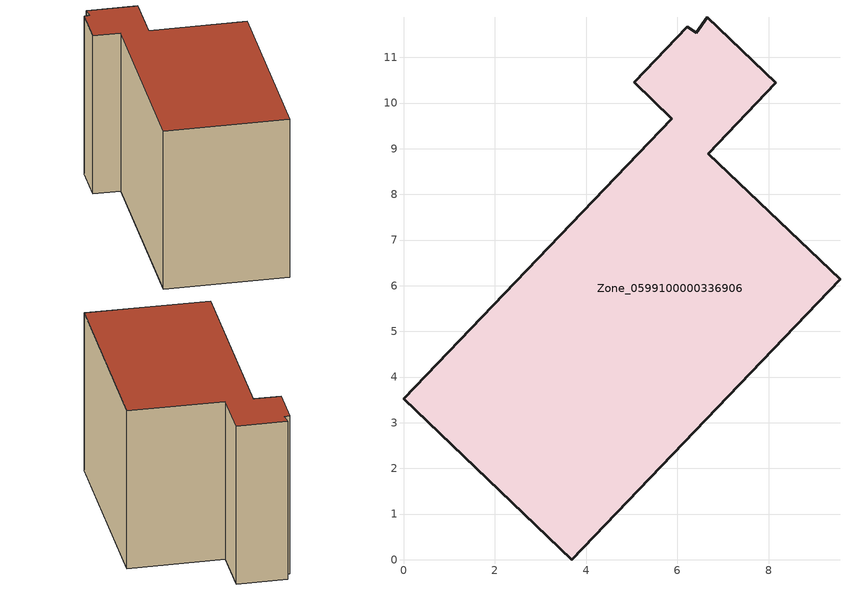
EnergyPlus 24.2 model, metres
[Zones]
Zone_0599100000336906
 floor ground (C_G): 6.66,11.88 8.15,10.44 6.68,8.89 9.56,6.14 3.69,0 0,3.52 5.87,9.66 5.05,10.45 6.22,11.68 6.41,11.54 z3.21
 wall outside (C_F): 3.69,0 9.56,6.14 6.68,8.89 8.15,10.44 6.66,11.88 6.41,11.54 6.22,11.68 5.05,10.45 5.87,9.66 0,3.52 3.69,0 z3.21:10.26
 roof outside (C_R): 8.15,10.44 6.66,11.88 6.41,11.54 6.22,11.68 5.05,10.45 5.87,9.66 0,3.52 3.69,0 9.56,6.14 6.68,8.89 z10.26
[BUILDING]
Pand.0599100000336906: North Axis=0; Terrain=City; Loads Convergence Tolerance Value=0.04; Temperature Convergence Tolerance Value=0.4; Solar Distribution=FullExterior; Maximum Number of Warmup Days=25; Minimum Number of Warmup Days=1
[Site:Location]
Rotterdam.The.Hague.AP_ZH_NLD Design_Conditions: Latitude=51.96; Longitude=4.45; Time Zone=1; Elevation=-4.5
[SITE:GROUNDTEMPERATURE:BUILDINGSURFACE]
18, 18, 18, 18, 18, 18, 18, 18, 18, 18, 18, 18
[MATERIAL] Thermal Absorptance=0.9; Solar Absorptance=0.7; Visible Absorptance=0.7
Name | Roughness | Thickness | Conductivity | Density | Specific Heat
G.TI.1975-1991 | MediumSmooth | 0.15 | 0.288461 | 540 | 1210
F.TI.1975-1991 | Rough | 0.3 | 0.230769 | 1920 | 840
R.TI.1975-1991 | MediumRough | 0.2 | 0.153846 | 1500 | 1000
[CONSTRUCTION]
C_G: G.TI.1975-1991
C_F: F.TI.1975-1991
C_R: R.TI.1975-1991
[ZONE]
Zone_0599100000336906: Type=1; Multiplier=1; Ceiling Height=Autocalculate; Volume=Autocalculate; Floor Area=autocalculate; Part of Total Floor Area=Yes
[ZONEINFILTRATION:DESIGNFLOWRATE]
Infil_Zone_0599100000336906: Zone or ZoneList or Space or SpaceList=Zone_0599100000336906; Schedule=AlwaysOn; Design Flow Rate Calculation Method=Flow/Area; Flow Rate per Floor Area=0.003; Constant Term Coefficient=1; Temperature Term Coefficient=0; Velocity Term Coefficient=0; Velocity Squared Term Coefficient=0
[HVACTEMPLATE:ZONE:IDEALLOADSAIRSYSTEM]
Zone_0599100000336906: Maximum Heating Supply Air Temperature=50; Minimum Cooling Supply Air Temperature=13; Maximum Heating Supply Air Humidity Ratio=0.0156; Minimum Cooling Supply Air Humidity Ratio=0.0077; Heating Limit=NoLimit; Cooling Limit=NoLimit; Dehumidification Control Type=ConstantSensibleHeatRatio; Cooling Sensible Heat Ratio=0.7; Dehumidification Setpoint=60; Humidification Control Type=None; Humidification Setpoint=30; Outdoor Air Method=None; Outdoor Air Flow Rate per Person=0.00944; Outdoor Air Flow Rate per Zone Floor Area=0; Outdoor Air Flow Rate per Zone=0; Demand Controlled Ventilation Type=None; Outdoor Air Economizer Type=NoEconomizer; Heat Recovery Type=None; Sensible Heat Recovery Effectiveness=0.7; Latent Heat Recovery Effectiveness=0.65
[ZONECONTROL:THERMOSTAT]
ThermostatControl_Zone_0599100000336906: Zone or ZoneList=Zone_0599100000336906; Control Type Schedule=DualSetpointControlType; Control 1=Thermostat_Zone_0599100000336906; Temperature Difference Between Cutout And Setpoint=0
[THERMOSTATSETPOINT:DUALSETPOINT]
Thermostat_Zone_0599100000336906: Heating Setpoint Temperature Schedule=HeatingSetpoint_Zone_0599100000336906; Cooling Setpoint Temperature Schedule=CoolingSetpoint_Zone_0599100000336906
[SCHEDULE:COMPACT]
HeatingSetpoint_Zone_0599100000336906: Through: 12/31, For: AllDays, Until: 24:00, 21
CoolingSetpoint_Zone_0599100000336906: Through: 12/31, For: AllDays, Until: 24:00, 24
DualSetpointControlType: Through: 12/31, For: AllDays, Until: 24:00, 4
AlwaysOn: Through: 12/31, For: AllDays, Until: 24:00, 1
